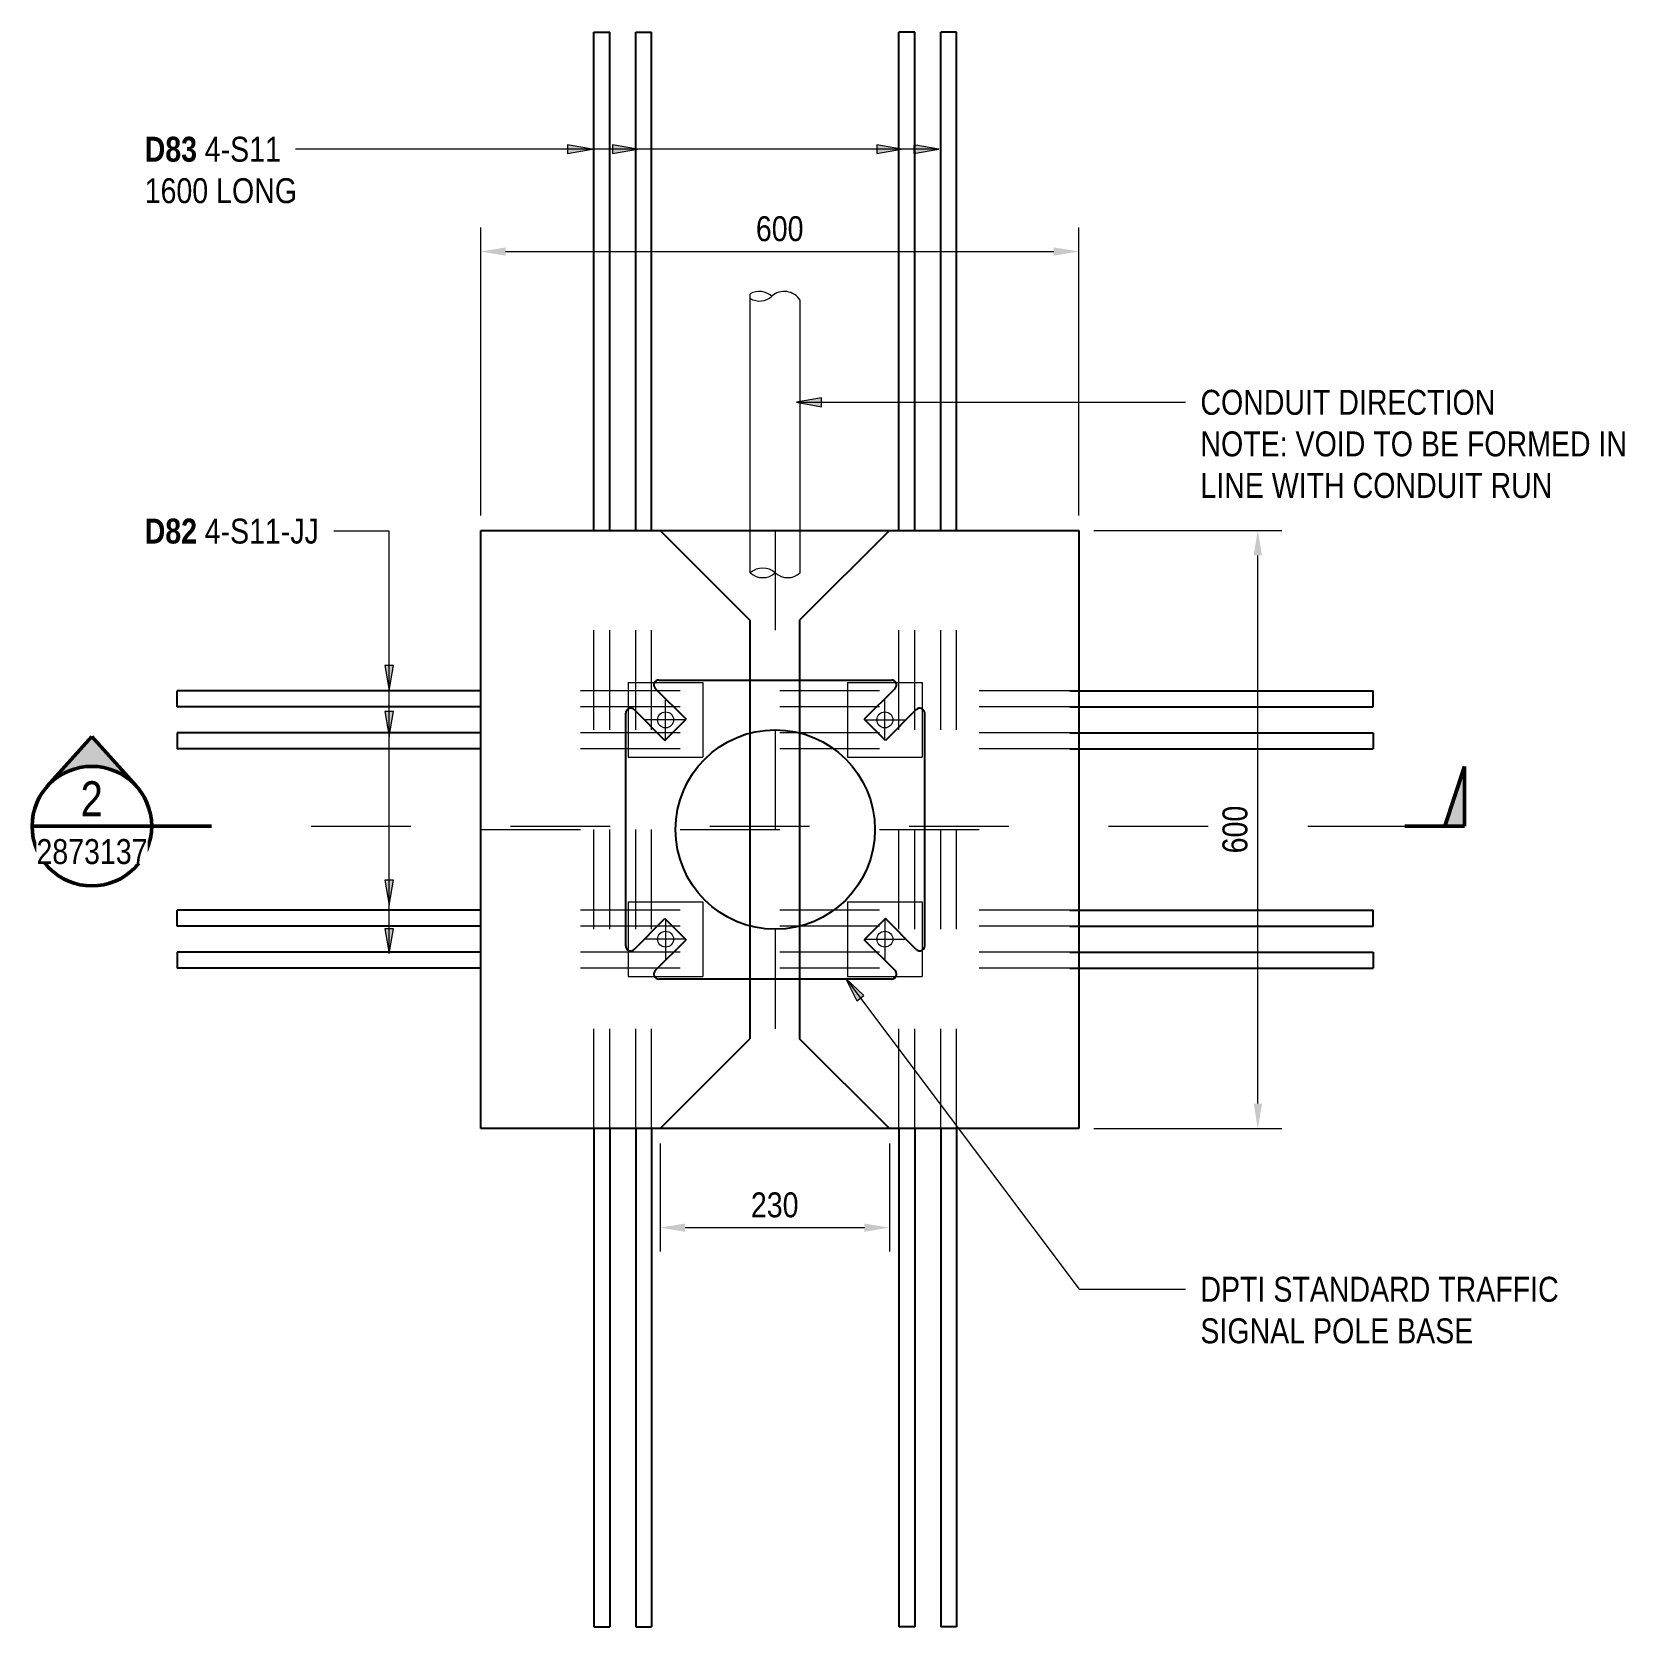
# Model space of a CAD drawing. Header units: metres. Extents: x 0.3 to 22.9, y 2.6 to 31.6.
# Drawn here: x 18.407 to 20.015, y 30.011 to 31.611 of the extents above; entities that cross this region are included whole.
import ezdxf

# ---------------------------------------------------------------- set-up
doc = ezdxf.new("R2010")
doc.units = ezdxf.units.M
for name, pattern in [('Dot_Section Line', [0.02, 0, -0.02]), ('JacobsCenter', [0.015, 0.009, -0.0015, 0.003, -0.0015]), ('JacobsDash', [0.0045, 0.003, -0.0015])]:
    doc.linetypes.add(name, pattern=pattern)
doc.layers.get('Defpoints').update_dxf_attribs({"color": 41})
for name, color, linetype, lineweight in [('A-ANNO-DIMS', 7, 'Continuous', 9), ('A-DETL', 7, 'Continuous', 13), ('G-ANNO-SYMB', 7, 'Continuous', 9), ('G-ANNO-TEXT', 7, 'Continuous', 9)]:
    doc.layers.add(name, color=color, linetype=linetype, lineweight=lineweight)
doc.styles.add('Arial Narrow_4', font='ARIALN.TTF', dxfattribs={"height": 0.025})
doc.styles.add('Arial Narrow_5', font='ARIALN.TTF', dxfattribs={"height": 0.035})
doc.styles.add('Arial Narrow_B_2', font='ARIALNB.TTF', dxfattribs={"height": 0.025})
doc.dimstyles.new('Dimension_Standard_T__mm_', dxfattribs={"dimscale": 0.3048, "dimtxt": 0.025586, "dimasz": 0.082021, "dimexe": 0.07874, "dimexo": 0.049213, "dimgap": 0.032808, "dimtad": 1, "dimdec": 0, "dimlfac": 1000, "dimzin": 0, "dimdsep": 46, "dimtxsty": 'Arial Narrow_4', "dimsah": 1, "dimcen": 0.09, "dimaunit": 1, "dimadec": 4, "dimazin": 0, "dimtfac": 1, "dimtdec": 4, "dimtix": 1, "dimtmove": 0, "dimatfit": 3, "dimfxl": 1, "dimtvp": 1, "dimtolj": 1, "dimtzin": 0, "dimlwd": 18, "dimlwe": 18, "dimarcsym": 2})

# ---------------------------------------------------------------- blocks, each defined once
blk = doc.blocks.new('DIMBLOCK17-DRG-2873137 - TYPICAL TRAFFIC POLE FOOTING DETAIL')
at = {"layer": 'A-ANNO-DIMS', "color": 0, "lineweight": 18, "transparency": 16777216}
for p, q in [((18.8567, 31.1261), (18.8567, 31.415)), ((19.4567, 31.1261), (19.4567, 31.415)), ((18.8817, 31.391), (19.4317, 31.391))]:
    blk.add_line(p, q, dxfattribs=at)
at = {"layer": 'A-ANNO-DIMS', "color": 0, "transparency": 16777216}
for points in [[(18.8817, 31.3951), (18.8817, 31.3868), (18.8567, 31.391)], [(19.4317, 31.3951), (19.4317, 31.3868), (19.4567, 31.391)]]:
    blk.add_solid(points, dxfattribs=at)
at = {"layer": 'Defpoints', "color": 0, "transparency": 16777216}
for p in [(19.4567, 31.391), (18.8567, 31.1111), (19.4567, 31.1111)]:
    blk.add_point(p, dxfattribs=at)
at = {"layer": 'A-ANNO-DIMS', "color": 0, "lineweight": 18, "transparency": 16777216, "insert": (19.1567, 31.4137), "char_height": 0.025, "width": 0.05702, "attachment_point": 5, "style": 'Arial Narrow_4'}
blk.add_mtext('\\A1;600', dxfattribs=at)
blk = doc.blocks.new('DIMBLOCK18-DRG-2873137 - TYPICAL TRAFFIC POLE FOOTING DETAIL')
at = {"layer": 'A-ANNO-DIMS', "color": 0, "lineweight": 18, "transparency": 16777216}
for p, q in [((19.4717, 31.1111), (19.6604, 31.1111)), ((19.6364, 30.5361), (19.6364, 31.0861)), ((19.4717, 30.5111), (19.6604, 30.5111))]:
    blk.add_line(p, q, dxfattribs=at)
at = {"layer": 'A-ANNO-DIMS', "color": 0, "transparency": 16777216}
for points in [[(19.6322, 31.0861), (19.6406, 31.0861), (19.6364, 31.1111)], [(19.6322, 30.5361), (19.6406, 30.5361), (19.6364, 30.5111)]]:
    blk.add_solid(points, dxfattribs=at)
at = {"layer": 'Defpoints', "color": 0, "transparency": 16777216}
for p in [(19.4567, 31.1111), (19.6364, 31.1111), (19.4567, 30.5111)]:
    blk.add_point(p, dxfattribs=at)
at = {"layer": 'A-ANNO-DIMS', "color": 0, "lineweight": 18, "transparency": 16777216, "insert": (19.6136, 30.8111), "char_height": 0.025, "width": 0.05702, "attachment_point": 5, "rotation": 90, "style": 'Arial Narrow_4'}
blk.add_mtext('\\A1;600', dxfattribs=at)
blk = doc.blocks.new('DIMBLOCK19-DRG-2873137 - TYPICAL TRAFFIC POLE FOOTING DETAIL')
at = {"layer": 'A-ANNO-DIMS', "color": 0, "lineweight": 18, "transparency": 16777216}
for p, q in [((19.0367, 30.4961), (19.0367, 30.3877)), ((19.2667, 30.4961), (19.2667, 30.3877)), ((19.0617, 30.4117), (19.2417, 30.4117))]:
    blk.add_line(p, q, dxfattribs=at)
at = {"layer": 'A-ANNO-DIMS', "color": 0, "transparency": 16777216}
for points in [[(19.0617, 30.4158), (19.0617, 30.4075), (19.0367, 30.4117)], [(19.2417, 30.4158), (19.2417, 30.4075), (19.2667, 30.4117)]]:
    blk.add_solid(points, dxfattribs=at)
at = {"layer": 'Defpoints', "color": 0, "transparency": 16777216}
for p in [(19.0367, 30.5111), (19.2667, 30.5111), (19.2667, 30.4117)]:
    blk.add_point(p, dxfattribs=at)
at = {"layer": 'A-ANNO-DIMS', "color": 0, "lineweight": 18, "transparency": 16777216, "insert": (19.1517, 30.4344), "char_height": 0.025, "width": 0.05702, "attachment_point": 5, "style": 'Arial Narrow_4'}
blk.add_mtext('\\A1;230', dxfattribs=at)
blk = doc.blocks.new('Drafting View - sectionTail-4870194-DRG-2873137 - TYPICAL TRAFFIC POLE FOOTING DETAIL')
at = {"layer": 'G-ANNO-SYMB'}
blk.add_hatch(color=256, dxfattribs=at).paths.add_polyline_path([(-0.006, 0.006), (-0.004, 0), (-0.006, 0)])
at = {"layer": 'G-ANNO-SYMB', "lineweight": 50}
for p, q in [((-0.006, 0.006), (-0.006, 0)), ((-0.004, 0), (-0.006, 0.006)), ((-0.006, 0), (-0.004, 0)), ((-0.006, 0), (0, 0))]:
    blk.add_line(p, q, dxfattribs=at)
blk = doc.blocks.new('Drafting View - SectionHead-4898858-DRG-2873137 - TYPICAL TRAFFIC POLE FOOTING DETAIL')
at = {"layer": 'G-ANNO-SYMB'}
h = blk.add_hatch(color=256, dxfattribs=at)
edge = h.paths.add_edge_path()
edge.add_line((-0.002, 0.009), (0.00247, 0.004))
edge.add_arc((-0.002, 0), 0.006, 41.8277, 138.1723)
edge.add_line((-0.00647, 0.004), (-0.002, 0.009))
at = {"layer": 'G-ANNO-SYMB', "lineweight": 50}
for p, q in [((-0.002, 0.009), (-0.00647, 0.004)), ((0.00247, 0.004), (-0.002, 0.009)), ((0.004, 0), (0.01, 0))]:
    blk.add_line(p, q, dxfattribs=at)
for start, end in [(360, 180), (180, 360)]:
    blk.add_arc((-0.002, 0), 0.006, start, end, dxfattribs=at)

msp = doc.modelspace()

# ---------------------------------------------------------------- hatches: boundary and pattern name
at = {"layer": 'G-ANNO-TEXT'}
for points in [[(18.9687, 31.4936), (18.9437, 31.498), (18.9437, 31.4892)], [(19.0139, 31.4936), (18.9889, 31.498), (18.9889, 31.4892)], [(19.279, 31.4936), (19.254, 31.498), (19.254, 31.4892)], [(19.3162, 31.4936), (19.2912, 31.498), (19.2912, 31.4892)], [(19.1736, 31.2397), (19.1986, 31.2353), (19.1986, 31.2441)], [(18.7648, 30.9506), (18.7693, 30.9756), (18.7604, 30.9756)], [(18.7648, 30.9044), (18.7693, 30.9294), (18.7604, 30.9294)], [(18.7648, 30.7352), (18.7693, 30.7602), (18.7604, 30.7602)], [(18.7648, 30.6866), (18.7693, 30.7116), (18.7604, 30.7116)], [(19.2227, 30.6619), (19.2342, 30.6393), (19.2412, 30.6446)]]:
    msp.add_hatch(color=256, dxfattribs=at).paths.add_polyline_path(points)

# ---------------------------------------------------------------- linework, layer by layer
at = {"layer": 'A-DETL', "lineweight": 25}
for p, q in [((18.9702, 31.1111), (18.9702, 31.6111)), ((18.9702, 31.6111), (18.9862, 31.6111)), ((18.9862, 31.1111), (18.9862, 31.6111)), ((19.0122, 31.1111), (19.0122, 31.6111)), ((19.0122, 31.6111), (19.0282, 31.6111)), ((19.0282, 31.1111), (19.0282, 31.6111)), ((19.2762, 31.1111), (19.2762, 31.6111)), ((19.2922, 31.6111), (19.2762, 31.6111)), ((19.2922, 31.1111), (19.2922, 31.6111)), ((19.3182, 31.1111), (19.3182, 31.6111)), ((19.3342, 31.6111), (19.3182, 31.6111)), ((19.3342, 31.1111), (19.3342, 31.6111)), ((18.8567, 31.1111), (19.4567, 31.1111)), ((18.8567, 30.5111), (18.8567, 31.1111)), ((19.0367, 31.1111), (19.1267, 31.0211)), ((19.2667, 31.1111), (19.1767, 31.0211)), ((19.4567, 31.1111), (19.4567, 30.5111)), ((19.1267, 31.0211), (19.1267, 30.6011)), ((19.1767, 31.0211), (19.1767, 30.6011)), ((19.0354, 30.9611), (19.2689, 30.9611)), ((18.8567, 30.9501), (18.5522, 30.9501)), ((18.5522, 30.9341), (18.5522, 30.9501)), ((19.0319, 30.9526), (19.0628, 30.9217)), ((19.2724, 30.9526), (19.2416, 30.9217)), ((19.4477, 30.9501), (19.7522, 30.9501)), ((19.7522, 30.9341), (19.7522, 30.9501)), ((18.8567, 30.9341), (18.5522, 30.9341)), ((19.0022, 30.6944), (19.0022, 30.9278)), ((19.0107, 30.9314), (19.0416, 30.9005)), ((19.2936, 30.9314), (19.2628, 30.9005)), ((19.3022, 30.6944), (19.3022, 30.9278)), ((19.4477, 30.9341), (19.7522, 30.9341)), ((19.0416, 30.9005), (19.0628, 30.9217)), ((19.2628, 30.9005), (19.2416, 30.9217)), ((18.8567, 30.9081), (18.5522, 30.9081)), ((18.5522, 30.9081), (18.5522, 30.8921)), ((19.4477, 30.9081), (19.7522, 30.9081)), ((19.7522, 30.9081), (19.7522, 30.8921)), ((18.8567, 30.8921), (18.5522, 30.8921)), ((19.4477, 30.8921), (19.7522, 30.8921)), ((18.8567, 30.7301), (18.5522, 30.7301)), ((18.5522, 30.7141), (18.5522, 30.7301)), ((19.0107, 30.6909), (19.0416, 30.7217)), ((19.0416, 30.7217), (19.0628, 30.7005)), ((19.2628, 30.7217), (19.2416, 30.7005)), ((19.2936, 30.6909), (19.2628, 30.7217)), ((19.4477, 30.7301), (19.7522, 30.7301)), ((19.7522, 30.7141), (19.7522, 30.7301)), ((18.8567, 30.7141), (18.5522, 30.7141)), ((19.0319, 30.6697), (19.0628, 30.7005)), ((19.2724, 30.6697), (19.2416, 30.7005)), ((19.4477, 30.7141), (19.7522, 30.7141)), ((18.8567, 30.6881), (18.5522, 30.6881)), ((18.5522, 30.6881), (18.5522, 30.6721)), ((19.4477, 30.6881), (19.7522, 30.6881)), ((19.7522, 30.6881), (19.7522, 30.6721)), ((18.8567, 30.6721), (18.5522, 30.6721)), ((19.4477, 30.6721), (19.7522, 30.6721)), ((19.2689, 30.6611), (19.0354, 30.6611)), ((19.0367, 30.5111), (19.1267, 30.6011)), ((19.2667, 30.5111), (19.1767, 30.6011)), ((19.4567, 30.5111), (18.8567, 30.5111)), ((18.9702, 30.5111), (18.9702, 30.0111)), ((18.9862, 30.5111), (18.9862, 30.0111)), ((19.0122, 30.5111), (19.0122, 30.0111)), ((19.0282, 30.5111), (19.0282, 30.0111)), ((19.2762, 30.5111), (19.2762, 30.0111)), ((19.2922, 30.5111), (19.2922, 30.0111)), ((19.3182, 30.5111), (19.3182, 30.0111)), ((19.3342, 30.5111), (19.3342, 30.0111)), ((18.9702, 30.0111), (18.9862, 30.0111)), ((19.0122, 30.0111), (19.0282, 30.0111)), ((19.2922, 30.0111), (19.2762, 30.0111)), ((19.3342, 30.0111), (19.3182, 30.0111))]:
    msp.add_line(p, q, dxfattribs=at)
at = {"layer": 'A-DETL', "lineweight": 18}
for p, q in [((19.1272, 31.0686), (19.1272, 31.3485)), ((19.1772, 31.0686), (19.1772, 31.3422))]:
    msp.add_line(p, q, dxfattribs=at)
at = {"layer": 'A-DETL', "color": 8, "linetype": 'JacobsDash', "lineweight": 18, "true_color": 0x808080}
for p, q in [((18.9702, 30.5111), (18.9702, 31.1111)), ((18.9862, 30.5111), (18.9862, 31.1111)), ((19.0122, 30.5111), (19.0122, 31.1111)), ((19.0282, 30.5111), (19.0282, 31.1111)), ((19.2762, 30.5111), (19.2762, 31.1111)), ((19.2922, 30.5111), (19.2922, 31.1111)), ((19.3182, 30.5111), (19.3182, 31.1111)), ((19.3342, 30.5111), (19.3342, 31.1111)), ((19.4567, 30.9501), (18.8567, 30.9501)), ((19.4567, 30.9341), (18.8567, 30.9341)), ((19.4567, 30.9081), (18.8567, 30.9081)), ((19.4567, 30.8921), (18.8567, 30.8921)), ((19.4567, 30.7301), (18.8567, 30.7301)), ((19.4567, 30.7141), (18.8567, 30.7141)), ((19.4567, 30.6881), (18.8567, 30.6881)), ((19.4567, 30.6721), (18.8567, 30.6721))]:
    msp.add_line(p, q, dxfattribs=at)
at = {"layer": 'A-DETL', "linetype": 'JacobsCenter', "lineweight": 9}
for p, q in [((19.1522, 31.1111), (19.1522, 30.5111)), ((18.8567, 30.8111), (19.4567, 30.8111))]:
    msp.add_line(p, q, dxfattribs=at)
at = {"layer": 'A-DETL', "linetype": 'JacobsDash', "lineweight": 18}
for p, q in [((19.0047, 30.9586), (19.0797, 30.9586)), ((19.0047, 30.9586), (19.0047, 30.8836)), ((19.0797, 30.9586), (19.0797, 30.8836)), ((19.2247, 30.9586), (19.2997, 30.9586)), ((19.2247, 30.9586), (19.2247, 30.8836)), ((19.2997, 30.9586), (19.2997, 30.8836)), ((19.0047, 30.8836), (19.0797, 30.8836)), ((19.2247, 30.8836), (19.2997, 30.8836)), ((19.0047, 30.7386), (19.0797, 30.7386)), ((19.0047, 30.7386), (19.0047, 30.6636)), ((19.0797, 30.7386), (19.0797, 30.6636)), ((19.2247, 30.7386), (19.2997, 30.7386)), ((19.2247, 30.7386), (19.2247, 30.6636)), ((19.2997, 30.7386), (19.2997, 30.6636)), ((19.0047, 30.6636), (19.0797, 30.6636)), ((19.2247, 30.6636), (19.2997, 30.6636))]:
    msp.add_line(p, q, dxfattribs=at)
at = {"layer": 'A-DETL', "linetype": 'JacobsCenter'}
for p, q in [((19.0422, 30.9011), (19.0422, 30.9411)), ((19.2622, 30.9011), (19.2622, 30.9411)), ((19.0622, 30.9211), (19.0222, 30.9211)), ((19.2422, 30.9211), (19.2822, 30.9211)), ((19.0422, 30.7211), (19.0422, 30.6811)), ((19.2622, 30.7211), (19.2622, 30.6811)), ((19.0622, 30.7011), (19.0222, 30.7011)), ((19.2422, 30.7011), (19.2822, 30.7011))]:
    msp.add_line(p, q, dxfattribs=at)
at = {"layer": 'A-DETL', "lineweight": 18}
for centre in [(19.0422, 30.9211), (19.2622, 30.9211), (19.0422, 30.7011), (19.2622, 30.7011)]:
    msp.add_circle(centre, 0.008, dxfattribs=at)
at = {"layer": 'A-DETL', "lineweight": 25}
msp.add_circle((19.1522, 30.8111), 0.1, dxfattribs=at)
at = {"layer": 'A-DETL', "lineweight": 18}
for centre, start, end in [((19.1363, 31.3321), 48.2605, 119.2924), ((19.1363, 31.3601), 240.7076, 311.7395), ((19.1613, 31.3321), 32.6243, 131.7395), ((19.1397, 31.0546), 48.2605, 131.7395), ((19.1397, 31.0826), 228.2605, 311.7395), ((19.1647, 31.0826), 228.2605, 311.7395)]:
    msp.add_arc(centre, 0.0188, start, end, dxfattribs=at)
at = {"layer": 'A-DETL', "lineweight": 25}
for centre, start, end in [((19.0354, 30.9561), 90, 225), ((19.2689, 30.9561), 315, 90), ((19.0072, 30.9278), 45, 180), ((19.2972, 30.9278), 0, 135), ((19.0072, 30.6944), 180, 315), ((19.2972, 30.6944), 225, 251.3039), ((19.2972, 30.6944), 251.3039, 0), ((19.0354, 30.6661), 135, 270), ((19.2689, 30.6661), 348.9926, 45), ((19.2689, 30.6661), 270, 348.9926)]:
    msp.add_arc(centre, 0.005, start, end, dxfattribs=at)
at = {"layer": 'G-ANNO-SYMB', "lineweight": 50}
msp.add_line((18.4066, 30.8145), (18.5266, 30.8145), dxfattribs=at)
at = {"layer": 'G-ANNO-SYMB', "color": 7, "linetype": 'Dot_Section Line', "true_color": 0xffffff}
msp.add_line((18.4866, 30.8145), (19.7839, 30.8145), dxfattribs=at)
at = {"layer": 'G-ANNO-TEXT'}
for p, q in [((18.7405, 31.4936), (18.6709, 31.4936)), ((19.3162, 31.4936), (18.7405, 31.4936)), ((19.0139, 31.4936), (18.7405, 31.4936)), ((18.9687, 31.4936), (18.7405, 31.4936)), ((19.279, 31.4936), (18.7405, 31.4936)), ((18.9687, 31.4936), (18.9437, 31.498)), ((18.9437, 31.498), (18.9437, 31.4892)), ((18.9437, 31.4892), (18.9687, 31.4936)), ((19.0139, 31.4936), (18.9889, 31.498)), ((18.9889, 31.498), (18.9889, 31.4892)), ((18.9889, 31.4892), (19.0139, 31.4936)), ((19.279, 31.4936), (19.254, 31.498)), ((19.254, 31.498), (19.254, 31.4892)), ((19.254, 31.4892), (19.279, 31.4936)), ((19.3162, 31.4936), (19.2912, 31.498)), ((19.2912, 31.498), (19.2912, 31.4892)), ((19.2912, 31.4892), (19.3162, 31.4936)), ((19.1986, 31.2441), (19.1736, 31.2397)), ((19.1736, 31.2397), (19.1986, 31.2353)), ((19.1736, 31.2397), (19.5638, 31.2397)), ((19.1986, 31.2353), (19.1986, 31.2441)), ((18.7282, 31.1105), (18.7092, 31.1105)), ((18.7648, 31.1105), (18.7282, 31.1105)), ((18.7648, 31.1105), (18.7282, 31.1105)), ((18.7648, 31.1105), (18.7282, 31.1105)), ((18.7648, 31.1105), (18.7282, 31.1105)), ((18.7648, 30.9506), (18.7648, 31.1105)), ((18.7648, 30.9044), (18.7648, 31.1105)), ((18.7648, 30.7352), (18.7648, 31.1105)), ((18.7648, 30.6866), (18.7648, 31.1105)), ((18.7693, 30.9756), (18.7604, 30.9756)), ((18.7604, 30.9756), (18.7648, 30.9506)), ((18.7648, 30.9506), (18.7693, 30.9756)), ((18.7693, 30.9294), (18.7604, 30.9294)), ((18.7604, 30.9294), (18.7648, 30.9044)), ((18.7648, 30.9044), (18.7693, 30.9294)), ((18.7693, 30.7602), (18.7604, 30.7602)), ((18.7604, 30.7602), (18.7648, 30.7352)), ((18.7648, 30.7352), (18.7693, 30.7602)), ((18.7693, 30.7116), (18.7604, 30.7116)), ((18.7604, 30.7116), (18.7648, 30.6866)), ((18.7648, 30.6866), (18.7693, 30.7116)), ((19.2227, 30.6619), (19.2342, 30.6393)), ((19.2412, 30.6446), (19.2227, 30.6619)), ((19.2227, 30.6619), (19.4572, 30.3499)), ((19.2342, 30.6393), (19.2412, 30.6446)), ((19.4572, 30.3499), (19.5638, 30.3499))]:
    msp.add_line(p, q, dxfattribs=at)

# ---------------------------------------------------------------- block references
at = {"layer": 'G-ANNO-SYMB', "lineweight": 50, "xscale": 9.999999999999996, "yscale": 9.999999999999996, "zscale": 9.999999999999996}
msp.add_blockref('Drafting View - SectionHead-4898858-DRG-2873137 - TYPICAL TRAFFIC POLE FOOTING DETAIL', (18.4866, 30.8145), dxfattribs=at)
at = {"layer": 'G-ANNO-SYMB', "lineweight": 50, "extrusion": (0, 0, -1), "xscale": 9.999999999999996, "yscale": 9.999999999999996, "zscale": 9.999999999999996}
msp.add_blockref('Drafting View - sectionTail-4870194-DRG-2873137 - TYPICAL TRAFFIC POLE FOOTING DETAIL', (-19.7839, 30.8145), dxfattribs=at)

# ---------------------------------------------------------------- texts
at = {"layer": 'G-ANNO-TEXT', "char_height": 0.025, "attachment_point": 1, "bg_fill": 3, "box_fill_scale": 1, "bg_fill_color": 256, "bg_fill_transparency": 0}
for s, insert, style in [('D83', (18.5196, 31.5061), 'Arial Narrow_B_2'), ('1600 LONG ', (18.5196, 31.4645), 'Arial Narrow_4'), ('CONDUIT DIRECTION', (19.5788, 31.2522), 'Arial Narrow_4'), ('NOTE: VOID TO BE FORMED IN ', (19.5788, 31.2105), 'Arial Narrow_4'), ('LINE WITH CONDUIT RUN', (19.5788, 31.1688), 'Arial Narrow_4'), ('D82 ', (18.5196, 31.123), 'Arial Narrow_B_2'), ('DPTI STANDARD TRAFFIC ', (19.5788, 30.3624), 'Arial Narrow_4'), ('SIGNAL POLE BASE', (19.5788, 30.3207), 'Arial Narrow_4')]:
    msp.add_mtext(s, dxfattribs=dict(at, insert=insert, style=style))

# ---------------------------------------------------------------- dimensions: what is measured, and where the dimension line sits
at = {"layer": 'A-ANNO-DIMS', "lineweight": 18}
for base, p1, p2, override, picture, middle in [((19.4567, 31.391), (18.8567, 31.1111), (19.4567, 31.1111), {"dimpost": '<>', "dimfxl": 0.6}, 'DIMBLOCK17-DRG-2873137 - TYPICAL TRAFFIC POLE FOOTING DETAIL', (19.1567, 31.4137)), ((19.2667, 30.4117), (19.0367, 30.5111), (19.2667, 30.5111), {"dimpost": '<>', "dimfxl": 0.23}, 'DIMBLOCK19-DRG-2873137 - TYPICAL TRAFFIC POLE FOOTING DETAIL', (19.1517, 30.4344))]:
    dim = msp.add_linear_dim(base=base, p1=p1, p2=p2, dimstyle='Dimension_Standard_T__mm_', override=override, dxfattribs=at)
    dim.commit()
    dim.dimension.update_dxf_attribs({"geometry": picture, "text_midpoint": middle})
dim = msp.add_linear_dim(base=(19.6364, 31.1111), p1=(19.4567, 30.5111), p2=(19.4567, 31.1111), angle=90, dimstyle='Dimension_Standard_T__mm_', override={"dimpost": '<>', "dimfxl": 0.6}, dxfattribs=at)
dim.commit()
dim.dimension.update_dxf_attribs({"geometry": 'DIMBLOCK18-DRG-2873137 - TYPICAL TRAFFIC POLE FOOTING DETAIL', "text_midpoint": (19.6136, 30.8111)})

# ---------------------------------------------------------------- next in the draw order: texts
at = {"layer": 'G-ANNO-SYMB', "insert": (18.4553, 30.8595), "char_height": 0.035, "attachment_point": 1, "style": 'Arial Narrow_5', "bg_fill": 3, "box_fill_scale": 1, "bg_fill_color": 256, "bg_fill_transparency": 0}
msp.add_mtext('2', dxfattribs=at)
at = {"layer": 'G-ANNO-SYMB', "insert": (18.411, 30.8015), "char_height": 0.025, "attachment_point": 1, "style": 'Arial Narrow_4', "bg_fill": 3, "box_fill_scale": 1, "bg_fill_color": 256, "bg_fill_true_color": 13158600, "bg_fill_transparency": 0}
msp.add_mtext('2873137', dxfattribs=at)
at = {"layer": 'G-ANNO-TEXT', "char_height": 0.025, "attachment_point": 1, "style": 'Arial Narrow_4', "bg_fill": 3, "box_fill_scale": 1, "bg_fill_color": 256, "bg_fill_transparency": 0}
for s, insert in [(' 4-S11', (18.5719, 31.5061)), ('4-S11-JJ', (18.5798, 31.123))]:
    msp.add_mtext(s, dxfattribs=dict(at, insert=insert))

doc.saveas('drawing.dxf')
